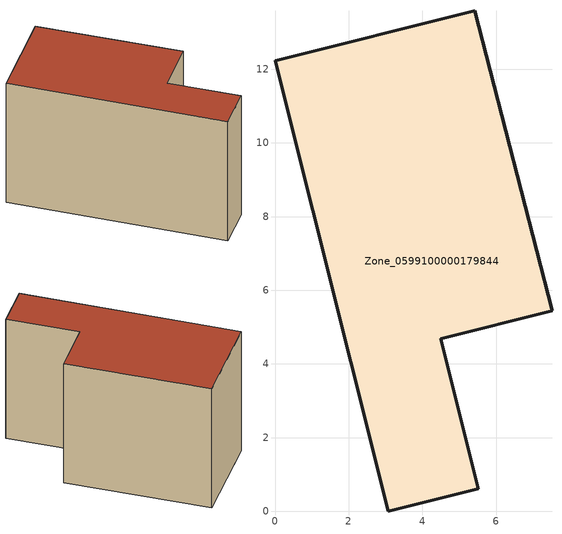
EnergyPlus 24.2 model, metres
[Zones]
Zone_0599100000179844
 floor ground (C_G): 0,12.23 5.43,13.59 7.52,5.44 4.5,4.68 5.52,0.61 3.07,0 z0
 wall outside (C_F): 5.43,13.59 0,12.23 3.07,0 5.52,0.61 4.5,4.68 7.52,5.44 5.43,13.59 z0:7.95
 roof outside (C_R): 0,12.23 3.07,0 5.52,0.61 4.5,4.68 7.52,5.44 5.43,13.59 z7.95
[BUILDING]
Pand.0599100000179844: North Axis=0; Terrain=City; Loads Convergence Tolerance Value=0.04; Temperature Convergence Tolerance Value=0.4; Solar Distribution=FullExterior; Maximum Number of Warmup Days=25; Minimum Number of Warmup Days=1
[Site:Location]
Rotterdam.The.Hague.AP_ZH_NLD Design_Conditions: Latitude=51.96; Longitude=4.45; Time Zone=1; Elevation=-4.5
[SITE:GROUNDTEMPERATURE:BUILDINGSURFACE]
18, 18, 18, 18, 18, 18, 18, 18, 18, 18, 18, 18
[MATERIAL] Thermal Absorptance=0.9; Solar Absorptance=0.7; Visible Absorptance=0.7
Name | Roughness | Thickness | Conductivity | Density | Specific Heat
G.TC.1975-1991 | MediumSmooth | 0.15 | 0.288461 | 540 | 1210
F.TC.1975-1991 | Rough | 0.3 | 0.230769 | 1920 | 840
R.TC.1975-1991 | MediumRough | 0.2 | 0.153846 | 1500 | 1000
[CONSTRUCTION]
C_G: G.TC.1975-1991
C_F: F.TC.1975-1991
C_R: R.TC.1975-1991
[ZONE]
Zone_0599100000179844: Type=1; Multiplier=1; Ceiling Height=Autocalculate; Volume=Autocalculate; Floor Area=autocalculate; Part of Total Floor Area=Yes
[ZONEINFILTRATION:DESIGNFLOWRATE]
Infil_Zone_0599100000179844: Zone or ZoneList or Space or SpaceList=Zone_0599100000179844; Schedule=AlwaysOn; Design Flow Rate Calculation Method=Flow/Area; Flow Rate per Floor Area=0.003; Constant Term Coefficient=1; Temperature Term Coefficient=0; Velocity Term Coefficient=0; Velocity Squared Term Coefficient=0
[HVACTEMPLATE:ZONE:IDEALLOADSAIRSYSTEM]
Zone_0599100000179844: Maximum Heating Supply Air Temperature=50; Minimum Cooling Supply Air Temperature=13; Maximum Heating Supply Air Humidity Ratio=0.0156; Minimum Cooling Supply Air Humidity Ratio=0.0077; Heating Limit=NoLimit; Cooling Limit=NoLimit; Dehumidification Control Type=ConstantSensibleHeatRatio; Cooling Sensible Heat Ratio=0.7; Dehumidification Setpoint=60; Humidification Control Type=None; Humidification Setpoint=30; Outdoor Air Method=None; Outdoor Air Flow Rate per Person=0.00944; Outdoor Air Flow Rate per Zone Floor Area=0; Outdoor Air Flow Rate per Zone=0; Demand Controlled Ventilation Type=None; Outdoor Air Economizer Type=NoEconomizer; Heat Recovery Type=None; Sensible Heat Recovery Effectiveness=0.7; Latent Heat Recovery Effectiveness=0.65
[ZONECONTROL:THERMOSTAT]
ThermostatControl_Zone_0599100000179844: Zone or ZoneList=Zone_0599100000179844; Control Type Schedule=DualSetpointControlType; Control 1=Thermostat_Zone_0599100000179844; Temperature Difference Between Cutout And Setpoint=0
[THERMOSTATSETPOINT:DUALSETPOINT]
Thermostat_Zone_0599100000179844: Heating Setpoint Temperature Schedule=HeatingSetpoint_Zone_0599100000179844; Cooling Setpoint Temperature Schedule=CoolingSetpoint_Zone_0599100000179844
[SCHEDULE:COMPACT]
HeatingSetpoint_Zone_0599100000179844: Through: 12/31, For: AllDays, Until: 24:00, 21
CoolingSetpoint_Zone_0599100000179844: Through: 12/31, For: AllDays, Until: 24:00, 24
DualSetpointControlType: Through: 12/31, For: AllDays, Until: 24:00, 4
AlwaysOn: Through: 12/31, For: AllDays, Until: 24:00, 1
